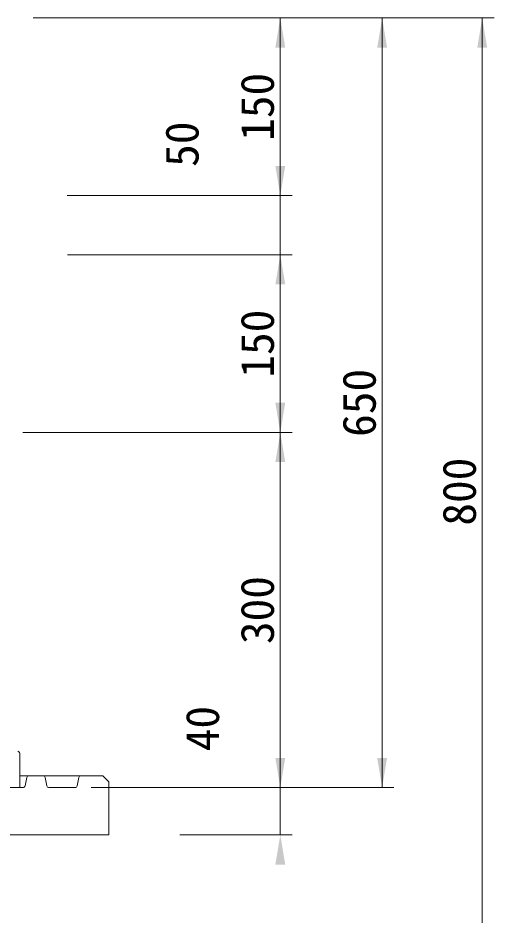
# Model space of a CAD drawing. Units: millimetres, scale not verified. Extents: x -6861 to 6861, y -3554 to 3095.
# Drawn here: x 3421 to 3823, y 1863 to 2621 of the extents above; entities that cross this region are included whole.
import ezdxf
from ezdxf.enums import TextEntityAlignment as Align

# ---------------------------------------------------------------- set-up
doc = ezdxf.new("R2010")
doc.units = ezdxf.units.MM
doc.header["$LTSCALE"] = 20
doc.layers.add('0-4_細線', color=7, linetype='Continuous', lineweight=18)
doc.layers.add('0-6_寸法', color=1, linetype='Continuous', lineweight=18)
doc.styles.add('ＭＳ ゴシック', font='')
doc.styles.get('ＭＳ ゴシック').set_extended_font_data('MS Gothic')

msp = doc.modelspace()

# ---------------------------------------------------------------- linework, layer by layer
at = {"layer": '0-4_細線'}
for p, q in [((3422.8, 1998.81), (3422.8, 1970.78)), ((3422.8, 1980.78), (3430.44, 1980.78)), ((3428.48, 1979.17), (3427.12, 1972.38)), ((3430.44, 1980.78), (3442.16, 1980.78)), ((3430.44, 1980.78), (3492.8, 1980.78)), ((3445.48, 1972.38), (3444.12, 1979.17)), ((3472.48, 1979.17), (3471.12, 1972.38)), ((3497.8, 1975.78), (3492.8, 1980.78)), ((3022.8, 1970.78), (3422.8, 1970.78)), ((3222.8, 1970.78), (3425.16, 1970.78)), ((3469.16, 1970.78), (3447.44, 1970.78)), ((3497.8, 1975.78), (3497.8, 1930.78)), ((2947.8, 1930.78), (3497.8, 1930.78))]:
    msp.add_line(p, q, dxfattribs=at)
for centre, radius, start, end in [((3419.8, 1998.81), 3, 0.002, 65.162), ((3430.44, 1978.78), 2, 90, 168.691), ((3442.16, 1978.78), 2, 11.309, 90), ((3474.44, 1978.78), 2, 90, 168.691), ((3425.16, 1972.78), 2, 270, 348.691), ((3447.44, 1972.78), 2, 191.309, 270), ((3469.16, 1972.78), 2, 270, 348.691)]:
    msp.add_arc(centre, radius, start, end, dxfattribs=at)
at = {"layer": '0-6_寸法'}
for p, q in [((3433.8, 2620.78), (3738.79, 2620.78)), ((3433.8, 2620.78), (3652.74, 2620.78)), ((3433.8, 2620.78), (3823.35, 2620.78)), ((3642.74, 1930.78), (3642.74, 2620.78)), ((3728.79, 1970.78), (3728.79, 2620.78)), ((3813.35, 1820.78), (3813.35, 2620.78)), ((3462.64, 2470.78), (3652.74, 2470.78)), ((3462.8, 2470.78), (3652.74, 2470.78)), ((3462.8, 2420.78), (3652.74, 2420.78)), ((3462.8, 2420.78), (3652.74, 2420.78)), ((3425.06, 2270.78), (3652.74, 2270.78)), ((3425.06, 2270.78), (3652.74, 2270.78)), ((3482.8, 1970.78), (3652.74, 1970.78)), ((3482.8, 1970.78), (3738.79, 1970.78)), ((3482.8, 1970.78), (3652.74, 1970.78)), ((3557.8, 1930.78), (3652.74, 1930.78))]:
    msp.add_line(p, q, dxfattribs=at)
for points in [[(3638.57, 2595.78), (3642.74, 2620.78), (3646.9, 2595.78)], [(3724.63, 2595.78), (3728.79, 2620.78), (3732.96, 2595.78)], [(3809.18, 2595.78), (3813.35, 2620.78), (3817.51, 2595.78)], [(3638.57, 2495.78), (3642.74, 2470.78), (3646.9, 2495.78)], [(3638.57, 2495.78), (3642.74, 2470.78), (3646.9, 2495.78)], [(3638.57, 2395.78), (3642.74, 2420.78), (3646.9, 2395.78)], [(3638.57, 2395.78), (3642.74, 2420.78), (3646.9, 2395.78)], [(3638.57, 2295.78), (3642.74, 2270.78), (3646.9, 2295.78)], [(3638.57, 2245.78), (3642.74, 2270.78), (3646.9, 2245.78)], [(3638.57, 1995.78), (3642.74, 1970.78), (3646.9, 1995.78)], [(3638.57, 1995.78), (3642.74, 1970.78), (3646.9, 1995.78)], [(3724.63, 1995.78), (3728.79, 1970.78), (3732.96, 1995.78)], [(3638.57, 1905.78), (3642.74, 1930.78), (3646.9, 1905.78)]]:
    msp.add_solid(points, dxfattribs=at)

# ---------------------------------------------------------------- texts
at = {"layer": '0-6_寸法', "style": 'ＭＳ ゴシック'}
for s, p in [('150', (3645.78, 2516.98)), ('50', (3582.13, 2494.99)), ('150', (3645.78, 2316.98)), ('650', (3731.83, 2266.98)), ('800', (3816.39, 2191.98)), ('300', (3645.78, 2091.98)), ('40', (3599.44, 2001.45))]:
    msp.add_text(s, height=28.15, rotation=90, dxfattribs=at).set_placement(p, align=Align.BOTTOM_LEFT)

doc.saveas('drawing.dxf')
